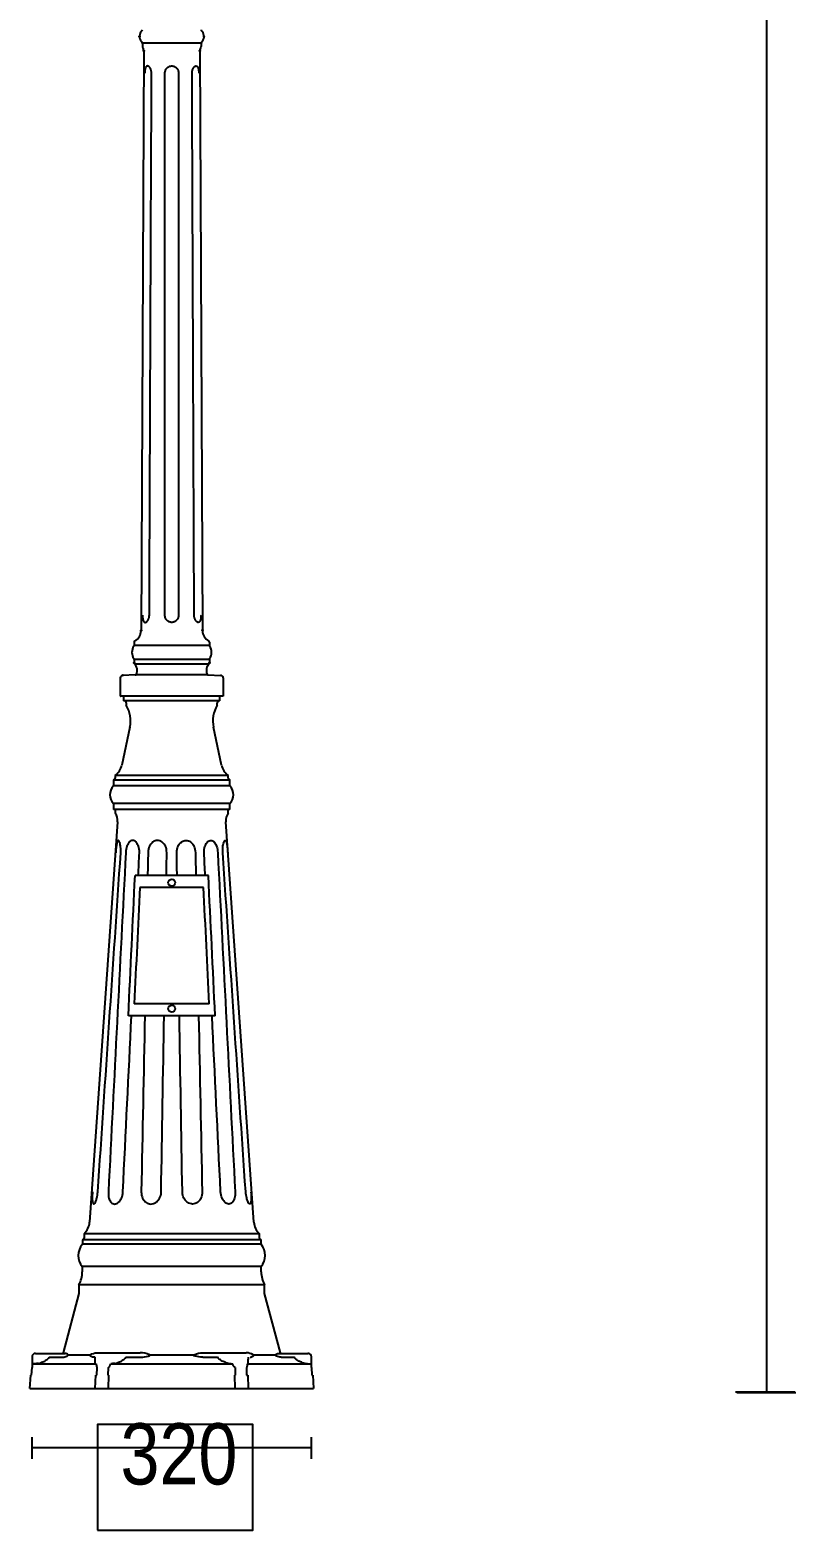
# Model space of a CAD drawing. Extents: x 0 to 131, y 0 to 347.
# Drawn here: x 34.3 to 125.5, y 0 to 178.7 of the extents above; entities that cross this region are included whole.
import ezdxf

# ---------------------------------------------------------------- set-up
doc = ezdxf.new("R2010")
doc.units = 0
doc.layers.add('LIVELLO_1', color=160, linetype='Continuous')
doc.styles.add('STD', font='txt')

# ---------------------------------------------------------------- blocks, each defined once
blk = doc.blocks.new('AI9-BLK1')
at = {"layer": 'LIVELLO_1', "color": 7}
for p, q in [((56.66, 7.29), (56.66, -157.73)), ((-17.49, 2.07), (-17.8, -66.95)), ((-17.65, 3.01), (-17.65, 2.61)), ((-10.66, 3.01), (-17.65, 3.01)), ((-10.82, 2.07), (-10.5, -66.95)), ((-10.66, 3.01), (-10.66, 2.61)), ((-18.64, -68.36), (-18.64, -68.73)), ((-9.67, -68.73), (-18.64, -68.73)), ((-9.67, -68.36), (-9.67, -68.73)), ((-18.64, -70.4), (-18.64, -70.81)), ((-9.67, -70.4), (-18.64, -70.4)), ((-18.59, -70.92), (-9.71, -70.92)), ((-9.67, -70.4), (-9.67, -70.81)), ((-20.28, -72.61), (-20.28, -74.8)), ((-18.5, -72.25), (-19.97, -72.3)), ((-17.82, -72.25), (-18.5, -72.25)), ((-10.48, -72.25), (-17.82, -72.25)), ((-9.81, -72.25), (-10.48, -72.25)), ((-9.81, -72.25), (-8.34, -72.3)), ((-8.02, -72.61), (-8.02, -74.8)), ((-20.28, -74.8), (-20.24, -74.8)), ((-14.15, -74.8), (-20.24, -74.8)), ((-8.39, -74.8), (-19.91, -74.8)), ((-19.89, -74.8), (-19.89, -75.32)), ((-8.12, -74.8), (-14.15, -74.8)), ((-8.42, -75.32), (-8.42, -74.8)), ((-8.02, -74.8), (-8.12, -74.8)), ((-14.14, -75.32), (-19.89, -75.32)), ((-19.58, -75.59), (-19.58, -75.85)), ((-8.42, -75.32), (-14.17, -75.32)), ((-8.73, -75.85), (-8.73, -75.59)), ((-19.13, -78.49), (-20.09, -82.98)), ((-8.22, -82.98), (-9.17, -78.49)), ((-21.09, -84.74), (-7.22, -84.74)), ((-21.09, -84.74), (-21.09, -85.47)), ((-14.14, -85.47), (-21.09, -85.47)), ((-14.14, -84.21), (-20.88, -84.21)), ((-20.88, -84.21), (-20.88, -84.54)), ((-7.43, -84.21), (-14.17, -84.21)), ((-7.22, -85.47), (-14.17, -85.47)), ((-7.43, -84.54), (-7.43, -84.21)), ((-7.22, -85.47), (-7.22, -84.74)), ((-7.22, -87.56), (-21.09, -87.56)), ((-21.09, -87.56), (-21.09, -88.29)), ((-20.88, -88.29), (-21.09, -88.29)), ((-7.43, -88.29), (-20.88, -88.29)), ((-20.88, -88.29), (-20.88, -88.73)), ((-7.43, -88.73), (-7.43, -88.29)), ((-7.22, -88.29), (-7.43, -88.29)), ((-7.22, -88.29), (-7.22, -87.56)), ((-20.6, -89.74), (-23.93, -137.43)), ((-4.38, -137.43), (-7.71, -89.74)), ((-9.79, -96.15), (-18.52, -96.15)), ((-10.37, -97.55), (-17.94, -97.55)), ((-9.68, -111.43), (-18.63, -111.43)), ((-8.99, -112.84), (-19.32, -112.84)), ((-3.72, -138.81), (-24.59, -138.81)), ((-24.59, -138.81), (-24.59, -139.33)), ((-3.72, -139.33), (-3.72, -138.81)), ((-24.8, -139.54), (-24.8, -140.06)), ((-3.52, -140.06), (-24.8, -140.06)), ((-3.52, -139.54), (-24.79, -139.54)), ((-3.52, -140.06), (-3.52, -139.54)), ((-24.81, -142.72), (-24.81, -143.34)), ((-14.14, -142.72), (-24.81, -142.72)), ((-3.5, -142.72), (-14.17, -142.72)), ((-3.5, -143.34), (-3.5, -142.72)), ((-25.21, -145.92), (-27.1, -152.97)), ((-25.21, -144.88), (-25.21, -145.92)), ((-14.14, -144.88), (-25.21, -144.88)), ((-3.1, -144.88), (-14.17, -144.88)), ((-3.1, -145.92), (-3.1, -144.88)), ((-1.21, -152.97), (-3.1, -145.92)), ((-30.79, -153.47), (-30.79, -154.73)), ((-30.37, -153.05), (-26.86, -153.05)), ((-28.75, -153.52), (-27.16, -153.52)), ((-26.51, -153.21), (-23.85, -153.21)), ((-23.3, -153.52), (-23.48, -153.52)), ((-23.3, -153.52), (-23.3, -153.47)), ((-23, -152.97), (-17.91, -152.97)), ((-19.62, -153.52), (-17.84, -153.52)), ((-16.82, -153.21), (-14.14, -153.21)), ((-14.17, -153.21), (-11.49, -153.21)), ((-10.47, -153.52), (-8.69, -153.52)), ((-10.39, -152.97), (-5.31, -152.97)), ((-4.46, -153.21), (-1.8, -153.21)), ((-1.45, -153.05), (2.07, -153.05)), ((-1.14, -153.52), (0.44, -153.52)), ((2.48, -154.73), (2.48, -153.47)), ((-30.85, -155.66), (-30.79, -154.73)), ((-30.79, -154.29), (-23.16, -154.29)), ((-23.07, -155.66), (-23.04, -154.73)), ((-21.72, -155.66), (-21.69, -154.72)), ((-21.42, -154.29), (-14.14, -154.29)), ((-14.17, -154.29), (-6.89, -154.29)), ((-6.62, -154.72), (-6.59, -155.66)), ((-5.27, -154.73), (-5.24, -155.66)), ((-5.15, -154.29), (2.48, -154.29)), ((2.48, -154.73), (2.54, -155.66)), ((-31.04, -157.22), (-30.94, -155.66)), ((-30.94, -155.66), (-30.85, -155.66)), ((-23.26, -157.22), (-23.21, -155.66)), ((-23.21, -155.66), (-23.07, -155.66)), ((-21.72, -155.66), (-21.64, -155.66)), ((-21.68, -157.22), (-21.64, -155.66)), ((-6.67, -155.66), (-6.63, -157.22)), ((-6.67, -155.66), (-6.59, -155.66)), ((-5.24, -155.66), (-5.09, -155.66)), ((-5.09, -155.66), (-5.05, -157.22)), ((2.54, -155.66), (2.63, -155.66)), ((2.63, -155.66), (2.73, -157.22)), ((-31.04, -157.22), (-23.26, -157.22)), ((-23.26, -157.22), (-21.68, -157.22)), ((-21.68, -157.22), (-14.14, -157.22)), ((-14.17, -157.22), (-6.63, -157.22)), ((-6.63, -157.22), (-5.05, -157.22)), ((-5.05, -157.22), (2.73, -157.22)), ((52.98, -157.64), (60.04, -157.64)), ((53.13, -157.72), (60.19, -157.72)), ((-30.81, -163.04), (-30.81, -165.61)), ((2.46, -164.32), (-30.81, -164.32)), ((2.46, -163.04), (2.46, -165.61))]:
    blk.add_line(p, q, dxfattribs=at)
blk.add_lwpolyline([(-23.01, -174.09), (-4.51, -174.09), (-4.51, -161.53), (-23.01, -161.53)], close=True, dxfattribs=at)
for centre, radius in [((-18, 3.78), 0.0482), ((-10.31, 3.78), 0.0475), ((-14.16, -96.98), 0.417), ((-14.16, -112.01), 0.417)]:
    blk.add_circle(centre, radius, dxfattribs=at)
for centre, major_axis, ratio in [((-17.65, 3.01), (0.049, 0), 0.974477), ((-17.49, 2.07), (0.0478, 0), 0.933474), ((-10.81, 2.07), (0.049, 0), 0.942044), ((-10.66, 3.01), (0.049, 0), 0.973652), ((-17.8, -66.95), (0.0481, 0), 0.987518), ((-10.5, -66.92), (-0.0003, -0.0493), 0.978997), ((-18.64, -70.81), (0.0475, 0), 0.972819), ((-9.67, -70.81), (0.0482, 0), 0.957469), ((-19.97, -72.3), (0.0475, 0), 0.973158)]:
    blk.add_ellipse(centre, major_axis=major_axis, ratio=ratio, dxfattribs=at)
for points, knots in [([(-17.7, 4.44), (-18.07, 4.12), (-18.1, 3.56), (-17.77, 3.2), (-17.75, 3.17), (-17.73, 3.15), (-17.7, 3.12)], [0, 0, 0, 0, 1, 1, 1, 2, 2, 2, 2]), ([(-10.61, 3.12), (-10.24, 3.45), (-10.21, 4.01), (-10.53, 4.37), (-10.56, 4.39), (-10.58, 4.42), (-10.6, 4.44)], [0, 0, 0, 0, 1, 1, 1, 2, 2, 2, 2]), ([(-16.56, -0.58), (-16.56, -0.51), (-16.57, -0.45), (-16.58, -0.4), (-16.58, -0.35), (-16.59, -0.31), (-16.6, -0.27), (-16.61, -0.24), (-16.62, -0.21), (-16.63, -0.18), (-16.64, -0.15), (-16.65, -0.12), (-16.66, -0.09), (-16.67, -0.06), (-16.69, -0.04), (-16.7, -0.01), (-16.71, 0.02), (-16.73, 0.04), (-16.74, 0.06), (-16.76, 0.08), (-16.77, 0.1), (-16.79, 0.12), (-16.81, 0.14), (-16.82, 0.15), (-16.84, 0.17), (-16.85, 0.19), (-16.87, 0.2), (-16.88, 0.21), (-16.9, 0.22), (-16.91, 0.23), (-16.92, 0.24), (-16.94, 0.25), (-16.95, 0.25), (-16.97, 0.26), (-16.98, 0.27), (-17, 0.27), (-17.01, 0.27), (-17.02, 0.27), (-17.04, 0.28), (-17.05, 0.28), (-17.06, 0.28), (-17.08, 0.27), (-17.09, 0.27), (-17.1, 0.27), (-17.11, 0.27), (-17.13, 0.26), (-17.14, 0.25), (-17.15, 0.25), (-17.16, 0.24), (-17.17, 0.23), (-17.19, 0.22), (-17.2, 0.21), (-17.21, 0.2), (-17.22, 0.19), (-17.22, 0.17), (-17.24, 0.15), (-17.25, 0.14), (-17.26, 0.12), (-17.27, 0.1), (-17.28, 0.08), (-17.28, 0.06), (-17.29, 0.04), (-17.3, 0.02), (-17.31, -0.01), (-17.32, -0.04), (-17.32, -0.06), (-17.33, -0.09), (-17.33, -0.12), (-17.34, -0.15), (-17.34, -0.18), (-17.35, -0.21), (-17.35, -0.24), (-17.36, -0.27), (-17.36, -0.31), (-17.36, -0.35), (-17.37, -0.4), (-17.37, -0.45), (-17.37, -0.51), (-17.37, -0.58)], [0, 0, 0, 0, 1, 1, 1, 2, 2, 2, 3, 3, 3, 4, 4, 4, 5, 5, 5, 6, 6, 6, 7, 7, 7, 8, 8, 8, 9, 9, 9, 10, 10, 10, 11, 11, 11, 12, 12, 12, 13, 13, 13, 14, 14, 14, 15, 15, 15, 16, 16, 16, 17, 17, 17, 18, 18, 18, 19, 19, 19, 20, 20, 20, 21, 21, 21, 22, 22, 22, 23, 23, 23, 24, 24, 24, 25, 25, 25, 26, 26, 26, 26]), ([(-14.96, -0.58), (-14.96, -0.51), (-14.96, -0.46), (-14.95, -0.41), (-14.94, -0.36), (-14.93, -0.32), (-14.91, -0.29), (-14.9, -0.26), (-14.89, -0.23), (-14.88, -0.2), (-14.87, -0.18), (-14.85, -0.15), (-14.84, -0.12), (-14.82, -0.09), (-14.8, -0.07), (-14.78, -0.04), (-14.77, -0.02), (-14.75, 0.01), (-14.72, 0.03), (-14.7, 0.05), (-14.68, 0.07), (-14.66, 0.09), (-14.64, 0.11), (-14.61, 0.13), (-14.59, 0.14), (-14.57, 0.16), (-14.54, 0.17), (-14.52, 0.19), (-14.5, 0.2), (-14.47, 0.21), (-14.45, 0.22), (-14.43, 0.23), (-14.4, 0.24), (-14.38, 0.24), (-14.35, 0.25), (-14.32, 0.26), (-14.28, 0.27), (-14.24, 0.27), (-14.2, 0.28), (-14.15, 0.28)], [0, 0, 0, 0, 1, 1, 1, 2, 2, 2, 3, 3, 3, 4, 4, 4, 5, 5, 5, 6, 6, 6, 7, 7, 7, 8, 8, 8, 9, 9, 9, 10, 10, 10, 11, 11, 11, 12, 12, 12, 13, 13, 13, 13]), ([(-14.15, 0.28), (-14.1, 0.28), (-14.06, 0.27), (-14.02, 0.27), (-13.99, 0.26), (-13.96, 0.25), (-13.93, 0.24), (-13.9, 0.24), (-13.88, 0.23), (-13.86, 0.22), (-13.83, 0.21), (-13.81, 0.2), (-13.79, 0.19), (-13.76, 0.17), (-13.74, 0.16), (-13.72, 0.14), (-13.69, 0.13), (-13.67, 0.11), (-13.65, 0.09), (-13.62, 0.07), (-13.6, 0.05), (-13.58, 0.03), (-13.56, 0.01), (-13.54, -0.01), (-13.52, -0.04), (-13.5, -0.07), (-13.48, -0.09), (-13.47, -0.12), (-13.45, -0.15), (-13.44, -0.18), (-13.42, -0.2), (-13.41, -0.23), (-13.4, -0.26), (-13.39, -0.29), (-13.38, -0.32), (-13.37, -0.36), (-13.36, -0.41), (-13.35, -0.46), (-13.34, -0.51), (-13.34, -0.58)], [0, 0, 0, 0, 1, 1, 1, 2, 2, 2, 3, 3, 3, 4, 4, 4, 5, 5, 5, 6, 6, 6, 7, 7, 7, 8, 8, 8, 9, 9, 9, 10, 10, 10, 11, 11, 11, 12, 12, 12, 13, 13, 13, 13]), ([(-11.74, -0.58), (-11.74, -0.51), (-11.74, -0.45), (-11.73, -0.4), (-11.72, -0.35), (-11.72, -0.31), (-11.7, -0.26), (-11.69, -0.24), (-11.69, -0.2), (-11.68, -0.18), (-11.67, -0.15), (-11.66, -0.12), (-11.64, -0.09), (-11.63, -0.06), (-11.62, -0.04), (-11.6, -0.01), (-11.59, 0.02), (-11.58, 0.04), (-11.56, 0.06), (-11.55, 0.08), (-11.53, 0.1), (-11.51, 0.12), (-11.5, 0.14), (-11.49, 0.15), (-11.47, 0.17), (-11.46, 0.19), (-11.44, 0.2), (-11.42, 0.21), (-11.41, 0.22), (-11.4, 0.23), (-11.38, 0.24), (-11.37, 0.25), (-11.35, 0.25), (-11.34, 0.26), (-11.32, 0.27), (-11.31, 0.27), (-11.29, 0.27), (-11.28, 0.27), (-11.27, 0.28), (-11.25, 0.28), (-11.24, 0.28), (-11.23, 0.27), (-11.22, 0.27), (-11.2, 0.27), (-11.19, 0.27), (-11.18, 0.26), (-11.17, 0.25), (-11.16, 0.25), (-11.14, 0.24), (-11.13, 0.23), (-11.12, 0.22), (-11.11, 0.21), (-11.1, 0.2), (-11.09, 0.19), (-11.08, 0.17), (-11.07, 0.15), (-11.06, 0.14), (-11.05, 0.12), (-11.04, 0.1), (-11.03, 0.08), (-11.02, 0.06), (-11.01, 0.04), (-11.01, 0.02), (-11, -0.01), (-10.99, -0.04), (-10.99, -0.06), (-10.98, -0.09), (-10.97, -0.12), (-10.97, -0.15), (-10.96, -0.18), (-10.96, -0.21), (-10.95, -0.24), (-10.95, -0.27), (-10.95, -0.31), (-10.94, -0.35), (-10.94, -0.4), (-10.93, -0.45), (-10.93, -0.51), (-10.93, -0.58)], [0, 0, 0, 0, 1, 1, 1, 2, 2, 2, 3, 3, 3, 4, 4, 4, 5, 5, 5, 6, 6, 6, 7, 7, 7, 8, 8, 8, 9, 9, 9, 10, 10, 10, 11, 11, 11, 12, 12, 12, 13, 13, 13, 14, 14, 14, 15, 15, 15, 16, 16, 16, 17, 17, 17, 18, 18, 18, 19, 19, 19, 20, 20, 20, 21, 21, 21, 22, 22, 22, 23, 23, 23, 24, 24, 24, 25, 25, 25, 26, 26, 26, 26]), ([(-17.63, -65.14), (-17.63, -65.21), (-17.63, -65.26), (-17.63, -65.32), (-17.63, -65.36), (-17.62, -65.41), (-17.62, -65.45), (-17.62, -65.48), (-17.61, -65.51), (-17.61, -65.54), (-17.6, -65.57), (-17.6, -65.6), (-17.59, -65.62), (-17.58, -65.65), (-17.58, -65.68), (-17.57, -65.71), (-17.56, -65.73), (-17.55, -65.75), (-17.55, -65.78), (-17.54, -65.79), (-17.53, -65.82), (-17.52, -65.84), (-17.51, -65.85), (-17.5, -65.87), (-17.49, -65.88), (-17.48, -65.89), (-17.47, -65.91), (-17.46, -65.92), (-17.45, -65.93), (-17.44, -65.94), (-17.42, -65.95), (-17.41, -65.96), (-17.4, -65.97), (-17.39, -65.97), (-17.38, -65.98), (-17.36, -65.99), (-17.35, -65.99), (-17.34, -65.99), (-17.32, -65.99), (-17.31, -65.99), (-17.3, -65.99), (-17.28, -65.99), (-17.27, -65.99), (-17.26, -65.98), (-17.24, -65.98), (-17.22, -65.97), (-17.21, -65.97), (-17.2, -65.96), (-17.18, -65.95), (-17.17, -65.94), (-17.15, -65.93), (-17.14, -65.92), (-17.12, -65.91), (-17.11, -65.89), (-17.09, -65.88), (-17.08, -65.87), (-17.06, -65.85), (-17.05, -65.83), (-17.03, -65.82), (-17.02, -65.79), (-17, -65.78), (-16.99, -65.75), (-16.98, -65.73), (-16.96, -65.7), (-16.95, -65.68), (-16.94, -65.65), (-16.92, -65.62), (-16.91, -65.6), (-16.9, -65.57), (-16.89, -65.54), (-16.88, -65.51), (-16.87, -65.48), (-16.86, -65.45), (-16.85, -65.41), (-16.84, -65.36), (-16.84, -65.32), (-16.83, -65.26), (-16.82, -65.21), (-16.82, -65.14)], [0, 0, 0, 0, 1, 1, 1, 2, 2, 2, 3, 3, 3, 4, 4, 4, 5, 5, 5, 6, 6, 6, 7, 7, 7, 8, 8, 8, 9, 9, 9, 10, 10, 10, 11, 11, 11, 12, 12, 12, 13, 13, 13, 14, 14, 14, 15, 15, 15, 16, 16, 16, 17, 17, 17, 18, 18, 18, 19, 19, 19, 20, 20, 20, 21, 21, 21, 22, 22, 22, 23, 23, 23, 24, 24, 24, 25, 25, 25, 26, 26, 26, 26]), ([(-14.15, -65.99), (-14.2, -65.99), (-14.24, -65.99), (-14.29, -65.98), (-14.32, -65.97), (-14.35, -65.96), (-14.38, -65.95), (-14.41, -65.95), (-14.43, -65.94), (-14.45, -65.93), (-14.48, -65.92), (-14.5, -65.91), (-14.52, -65.89), (-14.55, -65.89), (-14.57, -65.87), (-14.59, -65.86), (-14.61, -65.84), (-14.64, -65.82), (-14.66, -65.8), (-14.68, -65.78), (-14.7, -65.77), (-14.73, -65.74), (-14.75, -65.72), (-14.77, -65.7), (-14.79, -65.67), (-14.81, -65.65), (-14.82, -65.62), (-14.84, -65.6), (-14.86, -65.57), (-14.87, -65.54), (-14.88, -65.51), (-14.9, -65.49), (-14.91, -65.46), (-14.92, -65.43), (-14.93, -65.39), (-14.94, -65.35), (-14.95, -65.31), (-14.96, -65.25), (-14.97, -65.2), (-14.97, -65.14)], [0, 0, 0, 0, 1, 1, 1, 2, 2, 2, 3, 3, 3, 4, 4, 4, 5, 5, 5, 6, 6, 6, 7, 7, 7, 8, 8, 8, 9, 9, 9, 10, 10, 10, 11, 11, 11, 12, 12, 12, 13, 13, 13, 13]), ([(-13.34, -65.14), (-13.34, -65.2), (-13.35, -65.25), (-13.36, -65.31), (-13.37, -65.35), (-13.38, -65.39), (-13.39, -65.43), (-13.4, -65.46), (-13.41, -65.49), (-13.42, -65.51), (-13.44, -65.54), (-13.45, -65.57), (-13.47, -65.6), (-13.48, -65.62), (-13.5, -65.65), (-13.52, -65.67), (-13.54, -65.7), (-13.56, -65.72), (-13.58, -65.74), (-13.6, -65.77), (-13.62, -65.78), (-13.65, -65.8), (-13.67, -65.82), (-13.69, -65.84), (-13.71, -65.86), (-13.73, -65.87), (-13.76, -65.89), (-13.78, -65.89), (-13.81, -65.91), (-13.83, -65.92), (-13.85, -65.93), (-13.88, -65.94), (-13.9, -65.95), (-13.92, -65.95), (-13.95, -65.96), (-13.99, -65.97), (-14.02, -65.98), (-14.06, -65.99), (-14.1, -65.99), (-14.15, -65.99)], [0, 0, 0, 0, 1, 1, 1, 2, 2, 2, 3, 3, 3, 4, 4, 4, 5, 5, 5, 6, 6, 6, 7, 7, 7, 8, 8, 8, 9, 9, 9, 10, 10, 10, 11, 11, 11, 12, 12, 12, 13, 13, 13, 13]), ([(-10.67, -65.14), (-10.67, -65.21), (-10.67, -65.26), (-10.68, -65.32), (-10.68, -65.36), (-10.68, -65.41), (-10.69, -65.45), (-10.69, -65.48), (-10.69, -65.51), (-10.7, -65.54), (-10.7, -65.57), (-10.71, -65.6), (-10.72, -65.62), (-10.72, -65.65), (-10.73, -65.68), (-10.73, -65.7), (-10.74, -65.73), (-10.75, -65.75), (-10.76, -65.78), (-10.77, -65.79), (-10.78, -65.82), (-10.79, -65.83), (-10.8, -65.85), (-10.8, -65.87), (-10.82, -65.88), (-10.83, -65.89), (-10.84, -65.91), (-10.85, -65.92), (-10.86, -65.93), (-10.87, -65.94), (-10.88, -65.95), (-10.89, -65.96), (-10.9, -65.97), (-10.92, -65.97), (-10.93, -65.98), (-10.94, -65.99), (-10.96, -65.99), (-10.97, -65.99), (-10.98, -65.99), (-11, -65.99), (-11.01, -65.99), (-11.02, -65.99), (-11.04, -65.99), (-11.05, -65.98), (-11.06, -65.98), (-11.08, -65.97), (-11.09, -65.97), (-11.11, -65.96), (-11.12, -65.95), (-11.14, -65.94), (-11.15, -65.93), (-11.17, -65.92), (-11.18, -65.91), (-11.2, -65.89), (-11.21, -65.88), (-11.23, -65.87), (-11.24, -65.85), (-11.26, -65.83), (-11.27, -65.82), (-11.29, -65.79), (-11.3, -65.78), (-11.32, -65.75), (-11.33, -65.73), (-11.35, -65.7), (-11.36, -65.68), (-11.37, -65.65), (-11.38, -65.62), (-11.4, -65.6), (-11.41, -65.57), (-11.42, -65.54), (-11.43, -65.51), (-11.44, -65.48), (-11.44, -65.45), (-11.45, -65.41), (-11.46, -65.36), (-11.47, -65.32), (-11.48, -65.26), (-11.48, -65.21), (-11.48, -65.14)], [0, 0, 0, 0, 1, 1, 1, 2, 2, 2, 3, 3, 3, 4, 4, 4, 5, 5, 5, 6, 6, 6, 7, 7, 7, 8, 8, 8, 9, 9, 9, 10, 10, 10, 11, 11, 11, 12, 12, 12, 13, 13, 13, 14, 14, 14, 15, 15, 15, 16, 16, 16, 17, 17, 17, 18, 18, 18, 19, 19, 19, 20, 20, 20, 21, 21, 21, 22, 22, 22, 23, 23, 23, 24, 24, 24, 25, 25, 25, 26, 26, 26, 26]), ([(-20.23, -92.92), (-20.24, -92.7), (-20.26, -92.51), (-20.31, -92.34), (-20.34, -92.23), (-20.38, -92.14), (-20.41, -92.06), (-20.43, -92.02), (-20.45, -91.99), (-20.48, -91.98), (-20.51, -91.97), (-20.54, -91.97), (-20.57, -91.98), (-20.6, -92), (-20.62, -92.04), (-20.63, -92.08), (-20.66, -92.13), (-20.67, -92.18), (-20.68, -92.23), (-20.71, -92.35), (-20.74, -92.51), (-20.76, -92.67), (-20.79, -92.9), (-20.8, -93.13), (-20.83, -93.42)], [0, 0, 0, 0, 1, 1, 1, 2, 2, 2, 3, 3, 3, 4, 4, 4, 5, 5, 5, 6, 6, 6, 7, 7, 7, 8, 8, 8, 8]), ([(-18.01, -93.42), (-17.99, -93.13), (-18.03, -92.88), (-18.11, -92.66), (-18.17, -92.5), (-18.25, -92.35), (-18.34, -92.23), (-18.4, -92.17), (-18.45, -92.11), (-18.52, -92.06), (-18.57, -92.02), (-18.64, -91.99), (-18.72, -91.98), (-18.78, -91.96), (-18.85, -91.96), (-18.92, -91.98), (-18.99, -91.99), (-19.06, -92.03), (-19.11, -92.07), (-19.18, -92.11), (-19.23, -92.17), (-19.28, -92.23), (-19.36, -92.35), (-19.44, -92.5), (-19.5, -92.66), (-19.58, -92.88), (-19.62, -93.13), (-19.63, -93.42)], [0, 0, 0, 0, 1, 1, 1, 2, 2, 2, 3, 3, 3, 4, 4, 4, 5, 5, 5, 6, 6, 6, 7, 7, 7, 8, 8, 8, 9, 9, 9, 9]), ([(-14.75, -93.42), (-14.75, -93.12), (-14.8, -92.87), (-14.91, -92.65), (-14.99, -92.49), (-15.1, -92.34), (-15.22, -92.23), (-15.29, -92.16), (-15.36, -92.11), (-15.45, -92.06), (-15.54, -92.02), (-15.63, -91.99), (-15.72, -91.98), (-15.81, -91.96), (-15.91, -91.96), (-16, -91.98), (-16.09, -91.99), (-16.18, -92.02), (-16.27, -92.06), (-16.35, -92.11), (-16.43, -92.17), (-16.5, -92.23), (-16.61, -92.35), (-16.72, -92.49), (-16.8, -92.65), (-16.91, -92.87), (-16.96, -93.12), (-16.97, -93.42)], [0, 0, 0, 0, 1, 1, 1, 2, 2, 2, 3, 3, 3, 4, 4, 4, 5, 5, 5, 6, 6, 6, 7, 7, 7, 8, 8, 8, 9, 9, 9, 9]), ([(-13.56, -93.42), (-13.56, -93.12), (-13.51, -92.87), (-13.4, -92.65), (-13.32, -92.49), (-13.21, -92.34), (-13.09, -92.23), (-13.02, -92.16), (-12.94, -92.11), (-12.85, -92.06), (-12.77, -92.02), (-12.68, -91.99), (-12.59, -91.98), (-12.5, -91.96), (-12.4, -91.96), (-12.31, -91.98), (-12.22, -91.99), (-12.13, -92.02), (-12.05, -92.06), (-11.96, -92.11), (-11.88, -92.17), (-11.81, -92.23), (-11.7, -92.35), (-11.59, -92.49), (-11.51, -92.65), (-11.4, -92.87), (-11.35, -93.12), (-11.34, -93.42)], [0, 0, 0, 0, 1, 1, 1, 2, 2, 2, 3, 3, 3, 4, 4, 4, 5, 5, 5, 6, 6, 6, 7, 7, 7, 8, 8, 8, 9, 9, 9, 9]), ([(-10.3, -93.42), (-10.32, -93.13), (-10.28, -92.88), (-10.2, -92.66), (-10.14, -92.5), (-10.06, -92.35), (-9.97, -92.23), (-9.92, -92.17), (-9.86, -92.11), (-9.79, -92.06), (-9.73, -92.02), (-9.66, -91.99), (-9.59, -91.98), (-9.53, -91.96), (-9.46, -91.96), (-9.39, -91.98), (-9.32, -91.99), (-9.25, -92.03), (-9.2, -92.07), (-9.13, -92.11), (-9.08, -92.17), (-9.03, -92.23), (-8.95, -92.35), (-8.87, -92.5), (-8.81, -92.66), (-8.73, -92.88), (-8.7, -93.13), (-8.68, -93.42)], [0, 0, 0, 0, 1, 1, 1, 2, 2, 2, 3, 3, 3, 4, 4, 4, 5, 5, 5, 6, 6, 6, 7, 7, 7, 8, 8, 8, 9, 9, 9, 9]), ([(-8.08, -93.42), (-8.09, -93.25), (-8.09, -93.09), (-8.08, -92.92), (-8.07, -92.7), (-8.05, -92.51), (-8, -92.34), (-7.97, -92.23), (-7.93, -92.14), (-7.89, -92.06), (-7.88, -92.02), (-7.86, -91.99), (-7.83, -91.98), (-7.8, -91.97), (-7.77, -91.97), (-7.74, -91.98), (-7.71, -92), (-7.69, -92.04), (-7.67, -92.08), (-7.65, -92.13), (-7.64, -92.18), (-7.63, -92.23), (-7.6, -92.35), (-7.57, -92.51), (-7.55, -92.67), (-7.52, -92.9), (-7.5, -93.13), (-7.49, -93.42)], [0, 0, 0, 0, 1, 1, 1, 2, 2, 2, 3, 3, 3, 4, 4, 4, 5, 5, 5, 6, 6, 6, 7, 7, 7, 8, 8, 8, 9, 9, 9, 9]), ([(-5.23, -134.56), (-5.29, -134.32), (-5.33, -134.07), (-5.35, -133.82), (-6.26, -120.35), (-7.17, -106.89), (-8.08, -93.42)], [0, 0, 0, 0, 1, 1, 1, 2, 2, 2, 2]), ([(-23.59, -133.82), (-23.61, -134.1), (-23.62, -134.33), (-23.62, -134.56), (-23.62, -134.71), (-23.61, -134.87), (-23.59, -134.99), (-23.58, -135.05), (-23.57, -135.09), (-23.56, -135.14), (-23.54, -135.18), (-23.52, -135.22), (-23.49, -135.25), (-23.47, -135.26), (-23.43, -135.26), (-23.4, -135.25), (-23.36, -135.23), (-23.34, -135.19), (-23.31, -135.15), (-23.27, -135.09), (-23.23, -135.01), (-23.2, -134.94), (-23.15, -134.82), (-23.11, -134.7), (-23.08, -134.56)], [0, 0, 0, 0, 1, 1, 1, 2, 2, 2, 3, 3, 3, 4, 4, 4, 5, 5, 5, 6, 6, 6, 7, 7, 7, 8, 8, 8, 8]), ([(-21.7, -133.82), (-21.71, -134.1), (-21.69, -134.34), (-21.63, -134.57), (-21.58, -134.72), (-21.51, -134.87), (-21.43, -134.99), (-21.38, -135.06), (-21.33, -135.11), (-21.27, -135.16), (-21.21, -135.2), (-21.14, -135.23), (-21.07, -135.25), (-21, -135.27), (-20.92, -135.27), (-20.85, -135.25), (-20.77, -135.23), (-20.69, -135.2), (-20.63, -135.16), (-20.55, -135.11), (-20.48, -135.06), (-20.42, -134.99), (-20.32, -134.87), (-20.22, -134.73), (-20.15, -134.57), (-20.04, -134.36), (-19.99, -134.11), (-19.97, -133.82)], [0, 0, 0, 0, 1, 1, 1, 2, 2, 2, 3, 3, 3, 4, 4, 4, 5, 5, 5, 6, 6, 6, 7, 7, 7, 8, 8, 8, 9, 9, 9, 9]), ([(-17.78, -133.82), (-17.78, -134.11), (-17.73, -134.36), (-17.62, -134.58), (-17.55, -134.74), (-17.44, -134.88), (-17.32, -134.99), (-17.24, -135.06), (-17.17, -135.12), (-17.08, -135.16), (-16.99, -135.2), (-16.89, -135.23), (-16.79, -135.25), (-16.69, -135.27), (-16.59, -135.27), (-16.49, -135.25), (-16.39, -135.23), (-16.29, -135.2), (-16.2, -135.16), (-16.11, -135.12), (-16.02, -135.06), (-15.94, -134.99), (-15.82, -134.88), (-15.7, -134.74), (-15.61, -134.58), (-15.49, -134.37), (-15.42, -134.12), (-15.42, -133.82)], [0, 0, 0, 0, 1, 1, 1, 2, 2, 2, 3, 3, 3, 4, 4, 4, 5, 5, 5, 6, 6, 6, 7, 7, 7, 8, 8, 8, 9, 9, 9, 9]), ([(-10.53, -133.82), (-10.53, -134.11), (-10.58, -134.36), (-10.69, -134.58), (-10.76, -134.74), (-10.87, -134.88), (-10.99, -134.99), (-11.06, -135.06), (-11.14, -135.12), (-11.23, -135.16), (-11.32, -135.2), (-11.42, -135.23), (-11.52, -135.25), (-11.62, -135.27), (-11.72, -135.27), (-11.82, -135.25), (-11.92, -135.23), (-12.02, -135.2), (-12.11, -135.16), (-12.2, -135.12), (-12.29, -135.06), (-12.37, -134.99), (-12.49, -134.88), (-12.61, -134.74), (-12.7, -134.58), (-12.82, -134.37), (-12.89, -134.12), (-12.89, -133.82)], [0, 0, 0, 0, 1, 1, 1, 2, 2, 2, 3, 3, 3, 4, 4, 4, 5, 5, 5, 6, 6, 6, 7, 7, 7, 8, 8, 8, 9, 9, 9, 9]), ([(-6.61, -133.82), (-6.6, -134.1), (-6.62, -134.34), (-6.68, -134.57), (-6.73, -134.72), (-6.8, -134.87), (-6.88, -134.99), (-6.92, -135.06), (-6.98, -135.11), (-7.04, -135.16), (-7.1, -135.2), (-7.17, -135.23), (-7.24, -135.25), (-7.32, -135.27), (-7.39, -135.27), (-7.46, -135.25), (-7.54, -135.23), (-7.62, -135.2), (-7.68, -135.16), (-7.76, -135.11), (-7.82, -135.06), (-7.88, -134.99), (-7.99, -134.87), (-8.09, -134.73), (-8.16, -134.57), (-8.26, -134.36), (-8.33, -134.11), (-8.34, -133.82)], [0, 0, 0, 0, 1, 1, 1, 2, 2, 2, 3, 3, 3, 4, 4, 4, 5, 5, 5, 6, 6, 6, 7, 7, 7, 8, 8, 8, 9, 9, 9, 9]), ([(-4.72, -133.82), (-4.7, -134.1), (-4.69, -134.33), (-4.69, -134.56), (-4.69, -134.71), (-4.7, -134.87), (-4.72, -134.99), (-4.73, -135.05), (-4.73, -135.09), (-4.75, -135.14), (-4.77, -135.18), (-4.78, -135.22), (-4.82, -135.25), (-4.84, -135.26), (-4.88, -135.26), (-4.91, -135.25), (-4.95, -135.23), (-4.97, -135.19), (-5, -135.15), (-5.04, -135.09), (-5.08, -135.01), (-5.11, -134.94), (-5.16, -134.82), (-5.2, -134.7), (-5.23, -134.56)], [0, 0, 0, 0, 1, 1, 1, 2, 2, 2, 3, 3, 3, 4, 4, 4, 5, 5, 5, 6, 6, 6, 7, 7, 7, 8, 8, 8, 8]), ([(-30.03, -154.24), (-29.82, -154.19), (-29.66, -154.14), (-29.49, -154.07), (-29.35, -154.01), (-29.2, -153.93), (-29.07, -153.84), (-28.96, -153.75), (-28.85, -153.67), (-28.75, -153.52)], [0, 0, 0, 0, 1, 1, 1, 2, 2, 2, 3, 3, 3, 3]), ([(-27.16, -153.52), (-26.98, -153.51), (-26.8, -153.47), (-26.64, -153.38), (-26.63, -153.37), (-26.62, -153.37), (-26.61, -153.36), (-26.6, -153.36), (-26.6, -153.35), (-26.59, -153.35), (-26.59, -153.35), (-26.58, -153.35), (-26.58, -153.34), (-26.58, -153.34), (-26.57, -153.34), (-26.57, -153.34), (-26.56, -153.34), (-26.56, -153.33), (-26.56, -153.33), (-26.55, -153.33), (-26.55, -153.32), (-26.55, -153.32), (-26.54, -153.32), (-26.54, -153.32), (-26.54, -153.31), (-26.53, -153.3), (-26.53, -153.26), (-26.52, -153.24), (-26.51, -153.23), (-26.51, -153.22), (-26.51, -153.21), (-26.6, -153.16), (-26.71, -153.05), (-26.86, -153.05)], [0, 0, 0, 0, 1, 1, 1, 2, 2, 2, 3, 3, 3, 4, 4, 4, 5, 5, 5, 6, 6, 6, 7, 7, 7, 8, 8, 8, 9, 9, 9, 10, 10, 10, 11, 11, 11, 11]), ([(-23.83, -153.38), (-23.84, -153.37), (-23.85, -153.37), (-23.86, -153.36), (-23.87, -153.35), (-23.88, -153.35), (-23.89, -153.34), (-23.92, -153.32), (-23.94, -153.3), (-23.9, -153.26)], [0, 0, 0, 0, 1, 1, 1, 2, 2, 2, 3, 3, 3, 3]), ([(-23.85, -153.21), (-23.6, -153.09), (-23.34, -152.99), (-23.07, -152.97), (-23.05, -152.97), (-23.02, -152.97), (-23, -152.97)], [0, 0, 0, 0, 1, 1, 1, 2, 2, 2, 2]), ([(-23.26, -154.24), (-23.26, -154.17), (-23.26, -154.11), (-23.27, -154.06), (-23.27, -153.99), (-23.27, -153.91), (-23.27, -153.83), (-23.28, -153.73), (-23.28, -153.64), (-23.28, -153.52)], [0, 0, 0, 0, 1, 1, 1, 2, 2, 2, 3, 3, 3, 3]), ([(-20.93, -154.24), (-20.71, -154.19), (-20.55, -154.14), (-20.38, -154.07), (-20.23, -154.01), (-20.08, -153.93), (-19.95, -153.84), (-19.83, -153.75), (-19.73, -153.67), (-19.62, -153.52)], [0, 0, 0, 0, 1, 1, 1, 2, 2, 2, 3, 3, 3, 3]), ([(-16.96, -153.38), (-16.94, -153.37), (-16.92, -153.37), (-16.91, -153.36), (-16.89, -153.36), (-16.88, -153.35), (-16.87, -153.35), (-16.86, -153.35), (-16.86, -153.35), (-16.85, -153.34), (-16.84, -153.34), (-16.83, -153.34), (-16.83, -153.34), (-16.82, -153.34), (-16.81, -153.33), (-16.81, -153.33), (-16.8, -153.33), (-16.79, -153.32), (-16.78, -153.32), (-16.78, -153.31), (-16.77, -153.31), (-16.77, -153.31), (-16.76, -153.31), (-16.76, -153.3), (-16.75, -153.3), (-16.75, -153.3), (-16.74, -153.29), (-16.74, -153.28), (-16.74, -153.27), (-16.75, -153.27), (-16.76, -153.26)], [0, 0, 0, 0, 1, 1, 1, 2, 2, 2, 3, 3, 3, 4, 4, 4, 5, 5, 5, 6, 6, 6, 7, 7, 7, 8, 8, 8, 9, 9, 9, 10, 10, 10, 10]), ([(-11.35, -153.38), (-11.37, -153.37), (-11.39, -153.37), (-11.4, -153.36), (-11.42, -153.36), (-11.43, -153.35), (-11.44, -153.35), (-11.45, -153.35), (-11.45, -153.35), (-11.46, -153.34), (-11.47, -153.34), (-11.48, -153.34), (-11.48, -153.34), (-11.49, -153.34), (-11.5, -153.33), (-11.51, -153.33), (-11.51, -153.33), (-11.52, -153.32), (-11.52, -153.32), (-11.53, -153.31), (-11.53, -153.31), (-11.54, -153.31), (-11.55, -153.31), (-11.55, -153.3), (-11.56, -153.3), (-11.56, -153.3), (-11.57, -153.29), (-11.57, -153.28), (-11.57, -153.27), (-11.56, -153.27), (-11.55, -153.26)], [0, 0, 0, 0, 1, 1, 1, 2, 2, 2, 3, 3, 3, 4, 4, 4, 5, 5, 5, 6, 6, 6, 7, 7, 7, 8, 8, 8, 9, 9, 9, 10, 10, 10, 10]), ([(-7.38, -154.24), (-7.6, -154.19), (-7.76, -154.14), (-7.93, -154.07), (-8.08, -154.01), (-8.23, -153.93), (-8.36, -153.84), (-8.48, -153.75), (-8.58, -153.67), (-8.69, -153.52)], [0, 0, 0, 0, 1, 1, 1, 2, 2, 2, 3, 3, 3, 3]), ([(-5.06, -154.24), (-5.05, -154.17), (-5.05, -154.11), (-5.04, -154.06), (-5.04, -153.99), (-5.04, -153.91), (-5.04, -153.83), (-5.03, -153.73), (-5.03, -153.64), (-5.03, -153.52)], [0, 0, 0, 0, 1, 1, 1, 2, 2, 2, 3, 3, 3, 3]), ([(-4.48, -153.38), (-4.47, -153.37), (-4.46, -153.37), (-4.45, -153.36), (-4.44, -153.35), (-4.43, -153.35), (-4.41, -153.34), (-4.39, -153.32), (-4.37, -153.3), (-4.4, -153.26)], [0, 0, 0, 0, 1, 1, 1, 2, 2, 2, 3, 3, 3, 3]), ([(-1.67, -153.38), (-1.68, -153.37), (-1.69, -153.37), (-1.7, -153.36), (-1.71, -153.36), (-1.71, -153.35), (-1.72, -153.35), (-1.72, -153.35), (-1.73, -153.35), (-1.73, -153.34), (-1.73, -153.34), (-1.74, -153.34), (-1.74, -153.34), (-1.75, -153.34), (-1.75, -153.33), (-1.75, -153.33), (-1.76, -153.33), (-1.76, -153.32), (-1.76, -153.32), (-1.77, -153.32), (-1.77, -153.32), (-1.77, -153.31), (-1.78, -153.3), (-1.78, -153.26), (-1.79, -153.24), (-1.79, -153.23), (-1.8, -153.22), (-1.8, -153.21)], [0, 0, 0, 0, 1, 1, 1, 2, 2, 2, 3, 3, 3, 4, 4, 4, 5, 5, 5, 6, 6, 6, 7, 7, 7, 8, 8, 8, 9, 9, 9, 9]), ([(1.72, -154.24), (1.51, -154.19), (1.35, -154.14), (1.19, -154.07), (1.04, -154.01), (0.89, -153.93), (0.76, -153.84), (0.65, -153.75), (0.54, -153.67), (0.44, -153.52)], [0, 0, 0, 0, 1, 1, 1, 2, 2, 2, 3, 3, 3, 3]), ([(-23.16, -154.29), (-23.15, -154.34), (-23.15, -154.39), (-23.14, -154.43), (-23.14, -154.46), (-23.13, -154.5), (-23.13, -154.52), (-23.12, -154.55), (-23.12, -154.56), (-23.12, -154.58), (-23.11, -154.6), (-23.11, -154.62), (-23.1, -154.63), (-23.1, -154.65), (-23.09, -154.67), (-23.09, -154.69), (-23.08, -154.71), (-23.07, -154.73), (-23.04, -154.73)], [0, 0, 0, 0, 1, 1, 1, 2, 2, 2, 3, 3, 3, 4, 4, 4, 5, 5, 5, 6, 6, 6, 6]), ([(-21.69, -154.72), (-21.65, -154.72), (-21.62, -154.7), (-21.6, -154.67), (-21.58, -154.65), (-21.56, -154.63), (-21.55, -154.6), (-21.54, -154.58), (-21.53, -154.57), (-21.52, -154.55), (-21.5, -154.51), (-21.49, -154.48), (-21.48, -154.44), (-21.46, -154.39), (-21.44, -154.35), (-21.42, -154.29)], [0, 0, 0, 0, 1, 1, 1, 2, 2, 2, 3, 3, 3, 4, 4, 4, 5, 5, 5, 5]), ([(-6.62, -154.72), (-6.66, -154.72), (-6.69, -154.7), (-6.71, -154.67), (-6.73, -154.65), (-6.75, -154.63), (-6.76, -154.6), (-6.77, -154.58), (-6.78, -154.57), (-6.79, -154.55), (-6.8, -154.51), (-6.82, -154.48), (-6.83, -154.44), (-6.85, -154.39), (-6.87, -154.35), (-6.89, -154.29)], [0, 0, 0, 0, 1, 1, 1, 2, 2, 2, 3, 3, 3, 4, 4, 4, 5, 5, 5, 5]), ([(-5.15, -154.29), (-5.16, -154.34), (-5.16, -154.39), (-5.17, -154.43), (-5.17, -154.46), (-5.18, -154.5), (-5.18, -154.52), (-5.18, -154.55), (-5.19, -154.56), (-5.19, -154.58), (-5.2, -154.6), (-5.2, -154.62), (-5.21, -154.63), (-5.21, -154.65), (-5.22, -154.67), (-5.22, -154.69), (-5.23, -154.71), (-5.24, -154.73), (-5.27, -154.73)], [0, 0, 0, 0, 1, 1, 1, 2, 2, 2, 3, 3, 3, 4, 4, 4, 5, 5, 5, 6, 6, 6, 6])]:
    blk.add_open_spline(points, degree=3, knots=knots, dxfattribs=at)
for points in [[(-17.7, 4.44), (-17.67, 4.47), (-17.65, 4.51), (-17.65, 4.56)], [(-10.66, 4.56), (-10.66, 4.51), (-10.64, 4.47), (-10.6, 4.44)], [(-17.65, 3.01), (-17.65, 3.05), (-17.67, 3.09), (-17.7, 3.12)], [(-17.65, 2.61), (-17.65, 2.58), (-17.64, 2.55), (-17.62, 2.52)], [(-17.49, 2.07), (-17.49, 2.23), (-17.54, 2.39), (-17.62, 2.52)], [(-10.68, 2.52), (-10.77, 2.39), (-10.82, 2.23), (-10.82, 2.07)], [(-10.68, 2.52), (-10.67, 2.55), (-10.66, 2.58), (-10.66, 2.61)], [(-10.61, 3.12), (-10.64, 3.09), (-10.66, 3.05), (-10.66, 3.01)], [(-16.82, -65.14), (-16.74, -43.62), (-16.65, -22.1), (-16.56, -0.58)], [(-14.97, -65.14), (-14.97, -43.62), (-14.96, -22.1), (-14.96, -0.58)], [(-13.34, -0.58), (-13.34, -22.1), (-13.34, -43.62), (-13.34, -65.14)], [(-11.48, -65.14), (-11.57, -43.62), (-11.65, -22.1), (-11.74, -0.58)], [(-18.56, -68.22), (-18.1, -67.97), (-17.81, -67.48), (-17.8, -66.95)], [(-10.5, -66.95), (-10.5, -67.48), (-10.21, -67.97), (-9.75, -68.22)], [(-18.67, -68.82), (-18.98, -69.27), (-18.98, -69.87), (-18.67, -70.31)], [(-18.67, -68.82), (-18.65, -68.8), (-18.64, -68.77), (-18.64, -68.73)], [(-18.56, -68.22), (-18.61, -68.25), (-18.64, -68.3), (-18.64, -68.36)], [(-9.67, -68.36), (-9.67, -68.3), (-9.7, -68.25), (-9.75, -68.22)], [(-9.67, -68.73), (-9.67, -68.77), (-9.66, -68.8), (-9.64, -68.82)], [(-9.64, -70.31), (-9.33, -69.87), (-9.33, -69.27), (-9.64, -68.82)], [(-18.64, -70.4), (-18.64, -70.37), (-18.65, -70.34), (-18.67, -70.31)], [(-18.64, -70.81), (-18.64, -70.85), (-18.62, -70.89), (-18.59, -70.92)], [(-18.36, -72.15), (-18.18, -71.73), (-18.28, -71.24), (-18.59, -70.92)], [(-9.71, -70.92), (-10.03, -71.24), (-10.12, -71.73), (-9.95, -72.15)], [(-9.71, -70.92), (-9.68, -70.89), (-9.67, -70.85), (-9.67, -70.81)], [(-9.64, -70.31), (-9.66, -70.34), (-9.67, -70.37), (-9.67, -70.4)], [(-19.97, -72.3), (-20.14, -72.3), (-20.28, -72.44), (-20.28, -72.61)], [(-18.5, -72.25), (-18.43, -72.25), (-18.38, -72.21), (-18.36, -72.15)], [(-9.95, -72.15), (-9.93, -72.21), (-9.87, -72.25), (-9.81, -72.25)], [(-8.02, -72.61), (-8.02, -72.44), (-8.16, -72.3), (-8.34, -72.3)], [(-19.58, -75.59), (-19.58, -75.45), (-19.67, -75.34), (-19.8, -75.33)], [(-19.13, -78.49), (-18.94, -77.58), (-19.1, -76.64), (-19.58, -75.85)], [(-8.73, -75.85), (-9.21, -76.64), (-9.37, -77.58), (-9.17, -78.49)], [(-8.51, -75.33), (-8.63, -75.34), (-8.73, -75.45), (-8.73, -75.59)], [(-20.88, -84.21), (-20.48, -83.91), (-20.2, -83.47), (-20.09, -82.98)], [(-8.22, -82.98), (-8.11, -83.47), (-7.83, -83.91), (-7.43, -84.21)], [(-21.09, -85.47), (-21.65, -86.06), (-21.65, -86.98), (-21.09, -87.56)], [(-21.09, -84.74), (-20.97, -84.74), (-20.88, -84.65), (-20.88, -84.54)], [(-7.43, -84.54), (-7.43, -84.65), (-7.34, -84.74), (-7.22, -84.74)], [(-7.22, -87.56), (-6.66, -86.98), (-6.66, -86.06), (-7.22, -85.47)], [(-20.6, -89.74), (-20.57, -89.38), (-20.67, -89.02), (-20.88, -88.73)], [(-7.43, -88.73), (-7.64, -89.02), (-7.74, -89.38), (-7.71, -89.74)], [(-22.96, -133.82), (-22.05, -120.35), (-21.14, -106.89), (-20.23, -93.42)], [(-19.63, -93.42), (-20.33, -106.89), (-21.01, -120.35), (-21.7, -133.82)], [(-20.23, -93.42), (-20.22, -93.25), (-20.22, -93.09), (-20.23, -92.92)], [(-18.14, -96.15), (-18.1, -95.24), (-18.05, -94.33), (-18.01, -93.42)], [(-16.97, -93.42), (-16.99, -94.33), (-17.01, -95.24), (-17.03, -96.15)], [(-14.79, -96.15), (-14.78, -95.24), (-14.76, -94.33), (-14.75, -93.42)], [(-13.52, -96.15), (-13.53, -95.24), (-13.55, -94.33), (-13.56, -93.42)], [(-11.34, -93.42), (-11.32, -94.33), (-11.3, -95.24), (-11.28, -96.15)], [(-10.17, -96.15), (-10.21, -95.24), (-10.26, -94.33), (-10.3, -93.42)], [(-8.68, -93.42), (-7.98, -106.89), (-7.3, -120.35), (-6.61, -133.82)], [(-19.32, -112.84), (-19.05, -107.28), (-18.79, -101.71), (-18.52, -96.15)], [(-8.99, -112.84), (-9.26, -107.28), (-9.52, -101.71), (-9.79, -96.15)], [(-17.94, -97.55), (-18.17, -102.18), (-18.4, -106.8), (-18.63, -111.43)], [(-9.68, -111.43), (-9.91, -106.8), (-10.14, -102.18), (-10.37, -97.55)], [(-19.97, -133.82), (-19.63, -126.82), (-19.29, -119.83), (-18.95, -112.84)], [(-17.36, -112.84), (-17.5, -119.83), (-17.64, -126.82), (-17.78, -133.82)], [(-15.42, -133.82), (-15.3, -126.82), (-15.18, -119.83), (-15.07, -112.84)], [(-12.89, -133.82), (-13.01, -126.82), (-13.13, -119.83), (-13.24, -112.84)], [(-10.95, -112.84), (-10.81, -119.83), (-10.67, -126.82), (-10.53, -133.82)], [(-8.34, -133.82), (-8.68, -126.82), (-9.02, -119.83), (-9.36, -112.84)], [(-23.08, -134.56), (-23.02, -134.32), (-22.98, -134.07), (-22.96, -133.82)], [(-24.59, -138.81), (-24.2, -138.44), (-23.97, -137.95), (-23.93, -137.43)], [(-4.38, -137.43), (-4.34, -137.95), (-4.11, -138.44), (-3.72, -138.81)], [(-24.79, -139.54), (-24.68, -139.53), (-24.59, -139.44), (-24.59, -139.33)], [(-3.72, -139.33), (-3.72, -139.44), (-3.63, -139.53), (-3.52, -139.54)], [(-24.8, -140.06), (-25.44, -140.83), (-25.44, -141.94), (-24.81, -142.72)], [(-3.5, -142.72), (-2.87, -141.94), (-2.87, -140.83), (-3.52, -140.06)], [(-25.21, -144.88), (-24.94, -144.41), (-24.81, -143.88), (-24.81, -143.34)], [(-3.5, -143.34), (-3.5, -143.88), (-3.36, -144.41), (-3.1, -144.88)], [(-30.37, -153.05), (-30.61, -153.05), (-30.79, -153.23), (-30.79, -153.47)], [(-27.2, -153.05), (-27.15, -153.05), (-27.11, -153.02), (-27.1, -152.97)], [(-23.9, -153.26), (-23.88, -153.24), (-23.87, -153.23), (-23.85, -153.21)], [(-23.48, -153.52), (-23.61, -153.5), (-23.72, -153.45), (-23.83, -153.38)], [(-16.82, -153.21), (-17.17, -153.08), (-17.54, -152.97), (-17.91, -152.97)], [(-17.84, -153.52), (-17.54, -153.51), (-17.24, -153.46), (-16.96, -153.38)], [(-16.76, -153.26), (-16.78, -153.24), (-16.8, -153.22), (-16.82, -153.21)], [(-11.55, -153.26), (-11.53, -153.24), (-11.51, -153.22), (-11.49, -153.21)], [(-11.49, -153.21), (-11.14, -153.08), (-10.77, -152.97), (-10.39, -152.97)], [(-10.47, -153.52), (-10.77, -153.51), (-11.06, -153.46), (-11.35, -153.38)], [(-5.24, -152.97), (-5.26, -152.97), (-5.29, -152.97), (-5.31, -152.97)], [(-4.46, -153.21), (-4.71, -153.09), (-4.97, -152.99), (-5.24, -152.97)], [(-4.83, -153.52), (-4.7, -153.5), (-4.58, -153.45), (-4.48, -153.38)], [(-4.4, -153.26), (-4.43, -153.24), (-4.44, -153.23), (-4.46, -153.21)], [(-1.8, -153.21), (-1.71, -153.16), (-1.6, -153.05), (-1.45, -153.05)], [(-1.14, -153.52), (-1.33, -153.51), (-1.51, -153.47), (-1.67, -153.38)], [(-1.21, -152.97), (-1.2, -153.02), (-1.16, -153.05), (-1.11, -153.05)], [(2.48, -153.47), (2.48, -153.23), (2.3, -153.05), (2.07, -153.05)], [(-30.03, -154.24), (-30.16, -154.26), (-30.3, -154.28), (-30.79, -154.29)], [(-23.19, -154.29), (-23.22, -154.29), (-23.24, -154.27), (-23.26, -154.24)], [(-20.93, -154.24), (-21.09, -154.27), (-21.26, -154.28), (-21.42, -154.29)], [(-7.38, -154.24), (-7.22, -154.27), (-7.05, -154.28), (-6.89, -154.29)], [(-5.12, -154.29), (-5.09, -154.29), (-5.07, -154.27), (-5.06, -154.24)], [(1.72, -154.24), (1.85, -154.26), (1.99, -154.28), (2.48, -154.29)]]:
    blk.add_open_spline(points, degree=3, dxfattribs=at)
at = {"layer": 'LIVELLO_1', "color": 7, "insert": (-20.26, -161.38), "char_height": 7.2835, "attachment_point": 1, "style": 'STD'}
blk.add_mtext('\\fArial Narrow|b0|i0;\\H7.2835;\\C7;320', dxfattribs=at)

msp = doc.modelspace()

# ---------------------------------------------------------------- block references
at = {"layer": 'LIVELLO_1', "color": 7}
msp.add_blockref('AI9-BLK1', (65.317288, 174.114006), dxfattribs=at)

doc.saveas('drawing.dxf')
